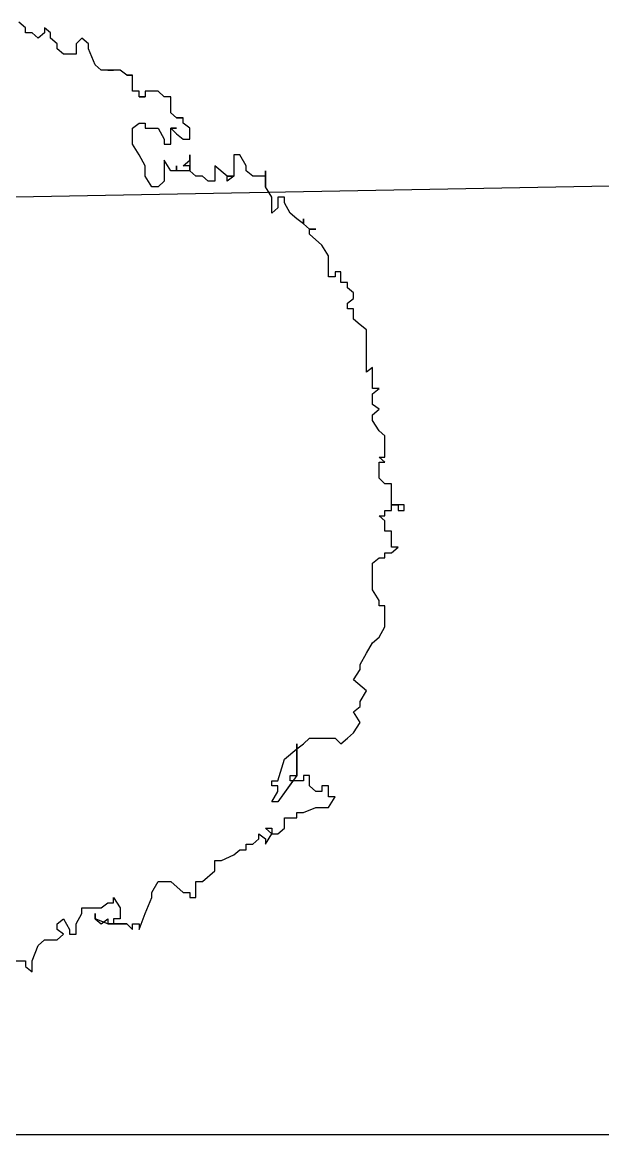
# Model space of a CAD drawing. Extents: x -30 to 1202, y 231 to 898.
# Drawn here: x 133.93 to 136.71, y 436.93 to 442.26 of the extents above; entities that cross this region are included whole.
import ezdxf

# ---------------------------------------------------------------- set-up
doc = ezdxf.new("R2010")
doc.units = 0
doc.header["$LTSCALE"] = 0.04
doc.layers.get('0').update_dxf_attribs({"linetype": 'CONTINUOUS'})
for name, color, linetype in [('0.2', 2, 'CONTINUOUS'), ('CONTORXXNP----00', 255, 'CONTINUOUS'), ('PISO', 1, 'CONTINUOUS')]:
    doc.layers.add(name, color=color, linetype=linetype)
doc.styles.get("Standard").update_dxf_attribs({"font": 'romans.shx'})

# ---------------------------------------------------------------- blocks, each defined once
blk = doc.blocks.new('ARB3')
at = {"color": 0}
for p, q in [((0.0136, 0.4913), (0.0078, 0.4913)), ((0.0078, 0.4913), (0.0078, 0.4852)), ((0.0136, 0.4852), (0.0136, 0.4913)), ((0.0078, 0.4782), (-0.0142, 0.4782)), ((-0.0142, 0.4782), (-0.0142, 0.4713)), ((0.0078, 0.4852), (0.0078, 0.4782)), ((0.0078, 0.4782), (0.0078, 0.4852)), ((0.0078, 0.4852), (0.0136, 0.4852)), ((0.0078, 0.4852), (0.0136, 0.4852)), ((0.0136, 0.4782), (0.0078, 0.4782)), ((0.0136, 0.4713), (0.0136, 0.4782)), ((0.0523, 0.4782), (0.0355, 0.4782)), ((0.0355, 0.4782), (0.0355, 0.4713)), ((0.0581, 0.4782), (0.0523, 0.4852)), ((0.0523, 0.4852), (0.0523, 0.4782)), ((0.0581, 0.4713), (0.0581, 0.4782)), ((-0.0646, 0.4713), (-0.0698, 0.4652)), ((-0.042, 0.4713), (-0.0646, 0.4713)), ((-0.0368, 0.4713), (-0.042, 0.4652)), ((-0.042, 0.4652), (-0.042, 0.4713)), ((-0.0368, 0.4652), (-0.0368, 0.4713)), ((-0.0142, 0.4713), (-0.02, 0.4652)), ((0.0194, 0.4713), (0.0136, 0.4713)), ((0.0245, 0.4713), (0.0194, 0.4652)), ((0.0194, 0.4652), (0.0194, 0.4713)), ((0.0355, 0.4713), (0.0245, 0.4713)), ((0.0633, 0.4713), (0.0581, 0.4713)), ((0.0633, 0.4652), (0.0633, 0.4713)), ((0.1356, 0.4713), (0.1137, 0.4713)), ((0.1137, 0.4713), (0.1137, 0.4652)), ((0.1466, 0.4652), (0.1356, 0.4713)), ((-0.1143, 0.4583), (-0.1363, 0.4583)), ((-0.1363, 0.4583), (-0.1311, 0.4521)), ((-0.1085, 0.4583), (-0.1143, 0.4652)), ((-0.1143, 0.4652), (-0.1143, 0.4583)), ((-0.0975, 0.4583), (-0.1085, 0.4583)), ((-0.0924, 0.4652), (-0.0975, 0.4583)), ((-0.0866, 0.4583), (-0.0924, 0.4652)), ((-0.0807, 0.4583), (-0.0866, 0.4583)), ((-0.0698, 0.4652), (-0.0807, 0.4583)), ((-0.02, 0.4652), (-0.0368, 0.4652)), ((0.0691, 0.4583), (0.0633, 0.4652)), ((0.0969, 0.4583), (0.0691, 0.4583)), ((0.1079, 0.4652), (0.0969, 0.4583)), ((0.1137, 0.4652), (0.1079, 0.4652)), ((0.1524, 0.4583), (0.1466, 0.4652)), ((0.1634, 0.4521), (0.1524, 0.4583)), ((-0.1809, 0.4452), (-0.1867, 0.4383)), ((-0.1757, 0.4521), (-0.1809, 0.4452)), ((-0.1311, 0.4521), (-0.1757, 0.4521)), ((0.175, 0.4452), (0.1634, 0.4521)), ((0.1802, 0.4452), (0.175, 0.4452)), ((0.1912, 0.4383), (0.1802, 0.4452)), ((0.2028, 0.4521), (0.1912, 0.4383)), ((0.2138, 0.4452), (0.2028, 0.4521)), ((0.219, 0.4452), (0.2138, 0.4452)), ((0.2248, 0.4383), (0.219, 0.4452)), ((0.2358, 0.4452), (0.2248, 0.4383)), ((0.2467, 0.4383), (0.2358, 0.4452)), ((-0.2196, 0.4321), (-0.2254, 0.4321)), ((-0.2254, 0.4321), (-0.2254, 0.4252)), ((-0.2144, 0.4383), (-0.2196, 0.4321)), ((-0.2086, 0.4383), (-0.2144, 0.4383)), ((-0.2035, 0.4321), (-0.2086, 0.4383)), ((-0.1976, 0.4321), (-0.2035, 0.4321)), ((-0.1867, 0.4383), (-0.1976, 0.4383)), ((-0.1976, 0.4383), (-0.1976, 0.4321)), ((0.2525, 0.4321), (0.2467, 0.4383)), ((0.2584, 0.4252), (0.2525, 0.4321)), ((-0.2254, 0.4252), (-0.2364, 0.4252)), ((-0.2364, 0.4252), (-0.2364, 0.419)), ((0.2525, 0.419), (0.2584, 0.4252)), ((-0.2532, 0.4121), (-0.2642, 0.4052)), ((-0.2312, 0.4121), (-0.2532, 0.4121)), ((-0.2364, 0.419), (-0.2312, 0.419)), ((-0.2312, 0.419), (-0.2312, 0.4121)), ((0.2525, 0.3921), (0.2525, 0.419)), ((0.3139, 0.4121), (0.3023, 0.4121)), ((0.3023, 0.4121), (0.3023, 0.4052)), ((0.3249, 0.4121), (0.3139, 0.419)), ((0.3139, 0.419), (0.3139, 0.4121)), ((0.3249, 0.399), (0.3249, 0.4121)), ((-0.281, 0.3921), (-0.281, 0.399)), ((-0.281, 0.399), (-0.281, 0.3921)), ((-0.2642, 0.4052), (-0.2758, 0.3921)), ((0.3023, 0.4052), (0.3081, 0.4052)), ((0.3081, 0.399), (0.3023, 0.3921)), ((0.3081, 0.4052), (0.3081, 0.399)), ((0.3301, 0.386), (0.3249, 0.399)), ((-0.2868, 0.386), (-0.2919, 0.386)), ((-0.2919, 0.386), (-0.2868, 0.386)), ((-0.2868, 0.386), (-0.2919, 0.3791)), ((-0.281, 0.3921), (-0.2868, 0.386)), ((-0.2758, 0.3921), (-0.281, 0.3921)), ((0.2584, 0.386), (0.2525, 0.3921)), ((0.2635, 0.3791), (0.2584, 0.386)), ((0.3023, 0.3921), (0.2913, 0.3921)), ((0.2913, 0.3921), (0.2913, 0.386)), ((0.2913, 0.386), (0.2971, 0.386)), ((0.2971, 0.386), (0.2971, 0.3721)), ((0.3301, 0.3791), (0.3301, 0.386)), ((-0.2919, 0.3791), (-0.2978, 0.3721)), ((0.2913, 0.3791), (0.2584, 0.3791)), ((0.2584, 0.3791), (0.2913, 0.3791)), ((0.2745, 0.366), (0.2635, 0.3791)), ((0.2913, 0.3721), (0.2913, 0.3791)), ((0.2913, 0.3791), (0.3191, 0.3591)), ((0.3359, 0.3791), (0.3301, 0.3791)), ((0.3359, 0.366), (0.3359, 0.3791)), ((-0.3087, 0.366), (-0.3146, 0.366)), ((-0.3146, 0.366), (-0.3146, 0.3591)), ((-0.2978, 0.3721), (-0.3087, 0.366)), ((0.2971, 0.3591), (0.2745, 0.366)), ((0.2971, 0.3721), (0.2913, 0.3721)), ((0.3468, 0.366), (0.3359, 0.366)), ((0.3527, 0.3591), (0.3468, 0.366)), ((-0.3146, 0.3529), (-0.3255, 0.346)), ((-0.3146, 0.3591), (-0.3036, 0.3591)), ((-0.2978, 0.3529), (-0.3146, 0.3529)), ((-0.3036, 0.3591), (-0.2978, 0.3529)), ((0.2971, 0.3529), (0.2971, 0.3591)), ((0.3023, 0.3529), (0.2971, 0.3529)), ((0.3081, 0.3591), (0.3023, 0.3591)), ((0.3023, 0.3591), (0.3023, 0.3529)), ((0.3191, 0.3529), (0.3081, 0.3591)), ((0.3191, 0.3591), (0.3191, 0.3529)), ((0.3527, 0.3529), (0.3468, 0.346)), ((0.3468, 0.346), (0.3468, 0.3529)), ((0.3468, 0.3529), (0.3527, 0.3529)), ((0.3527, 0.3529), (0.3527, 0.3591)), ((0.3636, 0.346), (0.3527, 0.3529)), ((-0.3255, 0.346), (-0.3423, 0.346)), ((-0.3423, 0.346), (-0.3365, 0.346)), ((-0.3365, 0.346), (-0.3365, 0.3329)), ((0.3527, 0.3391), (0.3578, 0.346)), ((0.3578, 0.3391), (0.3527, 0.3391)), ((0.3578, 0.346), (0.3636, 0.346)), ((0.3636, 0.3329), (0.3578, 0.3391)), ((-0.3365, 0.3329), (-0.3423, 0.326)), ((0.3636, 0.326), (0.3636, 0.3329)), ((-0.3475, 0.326), (-0.3591, 0.3191)), ((-0.3591, 0.3191), (-0.3591, 0.3129)), ((-0.3423, 0.326), (-0.3475, 0.326)), ((0.3695, 0.326), (0.3636, 0.326)), ((0.3695, 0.3191), (0.3695, 0.326)), ((0.3746, 0.3129), (0.3695, 0.3191)), ((-0.3591, 0.3129), (-0.3365, 0.3129)), ((-0.3365, 0.306), (-0.3475, 0.2929)), ((-0.3365, 0.3129), (-0.3365, 0.306)), ((-0.3365, 0.306), (-0.3365, 0.3129)), ((-0.3365, 0.3129), (-0.3313, 0.306)), ((-0.3313, 0.306), (-0.3365, 0.306)), ((0.3804, 0.2998), (0.3746, 0.3129)), ((-0.3475, 0.2929), (-0.3313, 0.2929)), ((-0.3313, 0.2929), (-0.3313, 0.286)), ((0.3804, 0.2929), (0.3804, 0.2998)), ((0.3914, 0.2929), (0.3804, 0.2929)), ((0.4024, 0.2799), (0.3914, 0.2929)), ((-0.3313, 0.286), (-0.3365, 0.2799)), ((-0.3365, 0.2799), (-0.3365, 0.2729)), ((0.4024, 0.2729), (0.4024, 0.2799)), ((-0.3365, 0.2729), (-0.3423, 0.2668)), ((0.4192, 0.2729), (0.4024, 0.2729)), ((0.4192, 0.2668), (0.4192, 0.2729)), ((-0.3921, 0.2599), (-0.3979, 0.2599)), ((-0.3979, 0.2599), (-0.3979, 0.2529)), ((-0.3979, 0.2529), (-0.3979, 0.2599)), ((-0.3979, 0.2599), (-0.3979, 0.2529)), ((-0.3869, 0.2668), (-0.3921, 0.2599)), ((-0.3753, 0.2668), (-0.3869, 0.2668)), ((-0.3811, 0.2529), (-0.3753, 0.2599)), ((-0.3753, 0.2599), (-0.3753, 0.2668)), ((-0.3533, 0.2668), (-0.3591, 0.2668)), ((-0.3591, 0.2668), (-0.3423, 0.2668)), ((-0.3475, 0.2599), (-0.3533, 0.2668)), ((-0.3423, 0.2668), (-0.3475, 0.2668)), ((-0.3475, 0.2668), (-0.3475, 0.2599)), ((-0.3423, 0.2668), (-0.3423, 0.2529)), ((0.4024, 0.2468), (0.414, 0.2599)), ((0.414, 0.2599), (0.414, 0.2668)), ((0.414, 0.2668), (0.4192, 0.2668)), ((-0.403, 0.2468), (-0.4198, 0.2468)), ((-0.4198, 0.2468), (-0.4198, 0.2399)), ((-0.3979, 0.2529), (-0.403, 0.2468)), ((-0.3869, 0.2468), (-0.3869, 0.2529)), ((-0.3869, 0.2529), (-0.3869, 0.2468)), ((-0.3869, 0.2468), (-0.3811, 0.2529)), ((-0.3701, 0.2468), (-0.3869, 0.2468)), ((-0.3701, 0.2399), (-0.3701, 0.2468)), ((-0.3423, 0.2468), (-0.3533, 0.2399)), ((-0.3423, 0.2529), (-0.3475, 0.2529)), ((-0.3475, 0.2529), (-0.3423, 0.2529)), ((-0.3423, 0.2529), (-0.3423, 0.2468)), ((0.4024, 0.2337), (0.4024, 0.2468)), ((-0.4198, 0.2399), (-0.4256, 0.2337)), ((-0.4256, 0.2337), (-0.4256, 0.2199)), ((-0.3869, 0.2337), (-0.3753, 0.2399)), ((-0.3869, 0.2199), (-0.3869, 0.2337)), ((-0.3753, 0.2399), (-0.3701, 0.2399)), ((-0.3533, 0.2399), (-0.3313, 0.2399)), ((-0.3313, 0.2399), (-0.3255, 0.2337)), ((-0.3255, 0.2337), (-0.3255, 0.2268)), ((0.414, 0.2268), (0.4024, 0.2337)), ((-0.3255, 0.2268), (-0.3365, 0.2199)), ((0.4192, 0.2268), (0.414, 0.2268)), ((0.436, 0.2199), (0.4192, 0.2268)), ((-0.4256, 0.2199), (-0.4198, 0.2199)), ((-0.4198, 0.2137), (-0.4256, 0.2137)), ((-0.4256, 0.2137), (-0.4256, 0.2068)), ((-0.4198, 0.2199), (-0.4198, 0.2137)), ((-0.4198, 0.2137), (-0.4198, 0.2199)), ((-0.4198, 0.2199), (-0.4198, 0.2137)), ((-0.3921, 0.2137), (-0.3921, 0.2199)), ((-0.3921, 0.2199), (-0.3869, 0.2199)), ((-0.3869, 0.2068), (-0.3921, 0.2137)), ((-0.3591, 0.2137), (-0.3701, 0.2068)), ((-0.3475, 0.2199), (-0.3591, 0.2137)), ((-0.3365, 0.2199), (-0.3475, 0.2199)), ((0.4528, 0.2137), (0.436, 0.2199)), ((0.447, 0.2068), (0.447, 0.2137)), ((0.447, 0.2137), (0.4528, 0.2137)), ((-0.4424, 0.2007), (-0.4476, 0.1937)), ((-0.4256, 0.2068), (-0.4424, 0.2068)), ((-0.4424, 0.2068), (-0.4424, 0.2007)), ((-0.4424, 0.2007), (-0.4424, 0.2068)), ((-0.4424, 0.2068), (-0.4424, 0.2007)), ((-0.3701, 0.2068), (-0.3869, 0.2068)), ((0.447, 0.2007), (0.4528, 0.2068)), ((0.4528, 0.2068), (0.447, 0.2068)), ((0.447, 0.1807), (0.447, 0.2007)), ((-0.4476, 0.1937), (-0.4476, 0.1807)), ((-0.4476, 0.1807), (-0.4476, 0.1868)), ((-0.4476, 0.1868), (-0.4476, 0.1737)), ((0.4192, 0.1868), (0.4302, 0.1937)), ((0.425, 0.1868), (0.4192, 0.1868)), ((0.425, 0.1807), (0.425, 0.1868)), ((0.4302, 0.1937), (0.4418, 0.1937)), ((0.4418, 0.1937), (0.4418, 0.1868)), ((0.4418, 0.1868), (0.447, 0.1868)), ((0.447, 0.1868), (0.447, 0.1807)), ((0.4302, 0.1737), (0.425, 0.1807)), ((0.447, 0.1807), (0.4418, 0.1676)), ((0.447, 0.1737), (0.4418, 0.1807)), ((0.4418, 0.1807), (0.447, 0.1807)), ((-0.4534, 0.1676), (-0.4702, 0.1607)), ((-0.4476, 0.1737), (-0.4534, 0.1676)), ((0.4302, 0.1537), (0.4302, 0.1737)), ((0.4418, 0.1676), (0.436, 0.1676)), ((0.436, 0.1676), (0.4418, 0.1676)), ((0.4418, 0.1676), (0.447, 0.1737)), ((-0.4754, 0.1607), (-0.4812, 0.1537)), ((-0.4812, 0.1537), (-0.4754, 0.1476)), ((-0.4702, 0.1607), (-0.4754, 0.1607)), ((0.436, 0.1537), (0.4302, 0.1537)), ((0.447, 0.1476), (0.436, 0.1537)), ((-0.4754, 0.1476), (-0.4644, 0.1476)), ((-0.4644, 0.1476), (-0.4644, 0.1345)), ((0.4418, 0.1345), (0.4528, 0.1407)), ((0.4579, 0.1476), (0.447, 0.1476)), ((0.4528, 0.1407), (0.4579, 0.1407)), ((0.4579, 0.1407), (0.4579, 0.1476)), ((-0.4644, 0.1345), (-0.4702, 0.1276)), ((0.447, 0.1276), (0.4418, 0.1345)), ((0.4579, 0.1345), (0.4528, 0.1276)), ((0.4638, 0.1276), (0.4579, 0.1345)), ((-0.487, 0.1207), (-0.4922, 0.1145)), ((-0.4812, 0.1207), (-0.487, 0.1207)), ((-0.4754, 0.1276), (-0.4812, 0.1207)), ((-0.4702, 0.1276), (-0.4754, 0.1276)), ((0.4528, 0.1276), (0.447, 0.1276)), ((0.4638, 0.1145), (0.4638, 0.1276)), ((-0.4922, 0.1145), (-0.487, 0.1145)), ((-0.487, 0.1145), (-0.4812, 0.1076)), ((-0.4812, 0.1076), (-0.487, 0.1015)), ((0.4696, 0.1076), (0.4638, 0.1145)), ((0.4857, 0.1015), (0.4696, 0.1076)), ((-0.487, 0.0945), (-0.4922, 0.0945)), ((-0.487, 0.1015), (-0.487, 0.0945)), ((0.4973, 0.1015), (0.4857, 0.1015)), ((0.4857, 0.0745), (0.4857, 0.0945)), ((0.4857, 0.0945), (0.4915, 0.0945)), ((0.4915, 0.0945), (0.4973, 0.1015))]:
    blk.add_line(p, q, dxfattribs=at)
blk.add_line((-0.4922, 0.0945), (-0.498, 0.0876))
at = {"layer": 'CONTORXXNP----00'}
for p, q in [((-0.0142, 0.4782), (-0.0142, 0.4713)), ((0.0078, 0.4782), (-0.0142, 0.4782)), ((0.0136, 0.4782), (0.0078, 0.4782)), ((0.0136, 0.4713), (0.0136, 0.4782)), ((0.0355, 0.4782), (0.0355, 0.4713)), ((0.0523, 0.4782), (0.0355, 0.4782)), ((0.0523, 0.4852), (0.0523, 0.4782)), ((0.0581, 0.4782), (0.0523, 0.4852)), ((0.0581, 0.4713), (0.0581, 0.4782)), ((-0.0646, 0.4713), (-0.0698, 0.4652)), ((-0.042, 0.4713), (-0.0646, 0.4713)), ((-0.042, 0.4652), (-0.042, 0.4713)), ((-0.0368, 0.4713), (-0.042, 0.4652)), ((-0.0368, 0.4652), (-0.0368, 0.4713)), ((-0.0142, 0.4713), (-0.02, 0.4652)), ((0.0194, 0.4713), (0.0136, 0.4713)), ((0.0194, 0.4652), (0.0194, 0.4713)), ((0.0245, 0.4713), (0.0194, 0.4652)), ((0.0355, 0.4713), (0.0245, 0.4713)), ((0.0633, 0.4713), (0.0581, 0.4713)), ((0.0633, 0.4652), (0.0633, 0.4713)), ((0.1137, 0.4713), (0.1137, 0.4652)), ((0.1356, 0.4713), (0.1137, 0.4713)), ((0.1466, 0.4652), (0.1356, 0.4713)), ((-0.1363, 0.4583), (-0.1311, 0.4521)), ((-0.1143, 0.4583), (-0.1363, 0.4583)), ((-0.1143, 0.4652), (-0.1143, 0.4583)), ((-0.1085, 0.4583), (-0.1143, 0.4652)), ((-0.0975, 0.4583), (-0.1085, 0.4583)), ((-0.0924, 0.4652), (-0.0975, 0.4583)), ((-0.0866, 0.4583), (-0.0924, 0.4652)), ((-0.0807, 0.4583), (-0.0866, 0.4583)), ((-0.0698, 0.4652), (-0.0807, 0.4583)), ((-0.02, 0.4652), (-0.0368, 0.4652)), ((0.0691, 0.4583), (0.0633, 0.4652)), ((0.0969, 0.4583), (0.0691, 0.4583)), ((0.1079, 0.4652), (0.0969, 0.4583)), ((0.1137, 0.4652), (0.1079, 0.4652)), ((0.1524, 0.4583), (0.1466, 0.4652)), ((0.1634, 0.4521), (0.1524, 0.4583)), ((-0.1809, 0.4452), (-0.1867, 0.4383)), ((-0.1757, 0.4521), (-0.1809, 0.4452)), ((-0.1311, 0.4521), (-0.1757, 0.4521)), ((0.175, 0.4452), (0.1634, 0.4521)), ((0.1802, 0.4452), (0.175, 0.4452)), ((0.1912, 0.4383), (0.1802, 0.4452)), ((0.2028, 0.4521), (0.1912, 0.4383)), ((0.2138, 0.4452), (0.2028, 0.4521)), ((0.219, 0.4452), (0.2138, 0.4452)), ((0.2248, 0.4383), (0.219, 0.4452)), ((0.2358, 0.4452), (0.2248, 0.4383)), ((0.2467, 0.4383), (0.2358, 0.4452)), ((-0.2254, 0.4321), (-0.2254, 0.4252)), ((-0.2196, 0.4321), (-0.2254, 0.4321)), ((-0.2144, 0.4383), (-0.2196, 0.4321)), ((-0.2086, 0.4383), (-0.2144, 0.4383)), ((-0.2035, 0.4321), (-0.2086, 0.4383)), ((-0.1976, 0.4321), (-0.2035, 0.4321)), ((-0.1976, 0.4383), (-0.1976, 0.4321)), ((-0.1867, 0.4383), (-0.1976, 0.4383)), ((0.2525, 0.4321), (0.2467, 0.4383)), ((0.2584, 0.4252), (0.2525, 0.4321)), ((-0.2364, 0.4252), (-0.2364, 0.419)), ((-0.2254, 0.4252), (-0.2364, 0.4252)), ((0.2525, 0.419), (0.2584, 0.4252)), ((-0.2532, 0.4121), (-0.2642, 0.4052)), ((-0.2312, 0.4121), (-0.2532, 0.4121)), ((-0.2364, 0.419), (-0.2312, 0.419)), ((-0.2312, 0.419), (-0.2312, 0.4121)), ((0.2525, 0.3921), (0.2525, 0.419)), ((0.3023, 0.4121), (0.3023, 0.4052)), ((0.3139, 0.4121), (0.3023, 0.4121)), ((0.3139, 0.419), (0.3139, 0.4121)), ((0.3249, 0.4121), (0.3139, 0.419)), ((0.3249, 0.399), (0.3249, 0.4121)), ((-0.2642, 0.4052), (-0.2758, 0.3921)), ((0.3023, 0.4052), (0.3081, 0.4052)), ((0.3081, 0.399), (0.3023, 0.3921)), ((0.3081, 0.4052), (0.3081, 0.399)), ((0.3301, 0.386), (0.3249, 0.399)), ((-0.2868, 0.386), (-0.2919, 0.3791)), ((-0.281, 0.3921), (-0.2868, 0.386)), ((-0.2758, 0.3921), (-0.281, 0.3921)), ((0.2584, 0.386), (0.2525, 0.3921)), ((0.2635, 0.3791), (0.2584, 0.386)), ((0.2913, 0.3921), (0.2913, 0.386)), ((0.3023, 0.3921), (0.2913, 0.3921)), ((0.2913, 0.386), (0.2971, 0.386)), ((0.2971, 0.386), (0.2971, 0.3749)), ((0.3301, 0.3791), (0.3301, 0.386)), ((-0.2919, 0.3791), (-0.2978, 0.3721)), ((0.2745, 0.366), (0.2635, 0.3791)), ((0.2971, 0.3749), (0.3191, 0.3591)), ((0.3359, 0.3791), (0.3301, 0.3791)), ((0.3359, 0.366), (0.3359, 0.3791)), ((-0.3146, 0.366), (-0.3146, 0.3591)), ((-0.3087, 0.366), (-0.3146, 0.366)), ((-0.2978, 0.3721), (-0.3087, 0.366)), ((0.2971, 0.3591), (0.2745, 0.366)), ((0.3468, 0.366), (0.3359, 0.366)), ((0.3527, 0.3591), (0.3468, 0.366)), ((-0.3146, 0.3529), (-0.3255, 0.346)), ((-0.3146, 0.3591), (-0.3036, 0.3591)), ((-0.2978, 0.3529), (-0.3146, 0.3529)), ((-0.3036, 0.3591), (-0.2978, 0.3529)), ((0.2971, 0.3529), (0.2971, 0.3591)), ((0.3023, 0.3529), (0.2971, 0.3529)), ((0.3023, 0.3591), (0.3023, 0.3529)), ((0.3081, 0.3591), (0.3023, 0.3591)), ((0.3191, 0.3529), (0.3081, 0.3591)), ((0.3191, 0.3591), (0.3191, 0.3529)), ((0.3527, 0.3529), (0.3527, 0.3591)), ((0.3636, 0.346), (0.3527, 0.3529)), ((-0.3365, 0.346), (-0.3255, 0.346)), ((-0.3365, 0.346), (-0.3365, 0.3329)), ((0.3527, 0.3391), (0.3578, 0.346)), ((0.3578, 0.3391), (0.3527, 0.3391)), ((0.3578, 0.346), (0.3636, 0.346)), ((0.3636, 0.3329), (0.3578, 0.3391)), ((-0.3365, 0.3329), (-0.3423, 0.326)), ((0.3636, 0.326), (0.3636, 0.3329)), ((-0.3475, 0.326), (-0.3591, 0.3191)), ((-0.3591, 0.3191), (-0.3591, 0.3129)), ((-0.3423, 0.326), (-0.3475, 0.326)), ((0.3695, 0.326), (0.3636, 0.326)), ((0.3695, 0.3191), (0.3695, 0.326)), ((0.3746, 0.3129), (0.3695, 0.3191)), ((-0.3591, 0.3129), (-0.3365, 0.3129)), ((-0.3365, 0.306), (-0.3475, 0.2929)), ((-0.3365, 0.306), (-0.3365, 0.3129)), ((-0.3365, 0.3129), (-0.3365, 0.306)), ((0.3804, 0.2998), (0.3746, 0.3129)), ((-0.3475, 0.2929), (-0.3313, 0.2929)), ((-0.3313, 0.2929), (-0.3313, 0.286)), ((0.3804, 0.2929), (0.3804, 0.2998)), ((0.3914, 0.2929), (0.3804, 0.2929)), ((0.4024, 0.2799), (0.3914, 0.2929)), ((-0.3313, 0.286), (-0.3365, 0.2799)), ((-0.3365, 0.2799), (-0.3365, 0.2729)), ((0.4024, 0.2729), (0.4024, 0.2799)), ((-0.3365, 0.2729), (-0.3423, 0.2668)), ((0.4192, 0.2729), (0.4024, 0.2729)), ((0.4192, 0.2668), (0.4192, 0.2729)), ((-0.3979, 0.2599), (-0.3979, 0.2529)), ((-0.3979, 0.2529), (-0.3979, 0.2599)), ((-0.3979, 0.2599), (-0.3979, 0.2529)), ((-0.3921, 0.2599), (-0.3979, 0.2599)), ((-0.3869, 0.2668), (-0.3921, 0.2599)), ((-0.3753, 0.2668), (-0.3869, 0.2668)), ((-0.3811, 0.2529), (-0.3753, 0.2599)), ((-0.3753, 0.2599), (-0.3753, 0.2668)), ((-0.3423, 0.2668), (-0.3423, 0.2529)), ((0.4024, 0.2468), (0.414, 0.2599)), ((0.414, 0.2668), (0.4192, 0.2668)), ((0.414, 0.2599), (0.414, 0.2668)), ((-0.4198, 0.2468), (-0.4198, 0.2399)), ((-0.403, 0.2468), (-0.4198, 0.2468)), ((-0.3979, 0.2529), (-0.403, 0.2468)), ((-0.3869, 0.2468), (-0.3811, 0.2529)), ((-0.3701, 0.2468), (-0.3869, 0.2468)), ((-0.3701, 0.2399), (-0.3701, 0.2468)), ((-0.3423, 0.2468), (-0.3533, 0.2399)), ((-0.3423, 0.2529), (-0.3423, 0.2468)), ((0.4024, 0.2337), (0.4024, 0.2468)), ((-0.4198, 0.2399), (-0.4256, 0.2337)), ((-0.4256, 0.2337), (-0.4256, 0.2199)), ((-0.3869, 0.2337), (-0.3753, 0.2399)), ((-0.3869, 0.2199), (-0.3869, 0.2337)), ((-0.3753, 0.2399), (-0.3701, 0.2399)), ((-0.3533, 0.2399), (-0.3313, 0.2399)), ((-0.3313, 0.2399), (-0.3255, 0.2337)), ((-0.3255, 0.2337), (-0.3255, 0.2268)), ((0.414, 0.2268), (0.4024, 0.2337)), ((-0.3255, 0.2268), (-0.3365, 0.2199)), ((0.4192, 0.2268), (0.414, 0.2268)), ((0.436, 0.2199), (0.4192, 0.2268)), ((-0.4256, 0.2199), (-0.4198, 0.2199)), ((-0.4256, 0.2137), (-0.4256, 0.2068)), ((-0.4198, 0.2137), (-0.4256, 0.2137)), ((-0.4198, 0.2199), (-0.4198, 0.2137)), ((-0.4198, 0.2137), (-0.4198, 0.2199)), ((-0.4198, 0.2199), (-0.4198, 0.2137)), ((-0.3921, 0.2199), (-0.3869, 0.2199)), ((-0.3921, 0.2137), (-0.3921, 0.2199)), ((-0.3869, 0.2068), (-0.3921, 0.2137)), ((-0.3591, 0.2137), (-0.3701, 0.2068)), ((-0.3475, 0.2199), (-0.3591, 0.2137)), ((-0.3365, 0.2199), (-0.3475, 0.2199)), ((0.4528, 0.2137), (0.436, 0.2199)), ((0.447, 0.2137), (0.4528, 0.2137)), ((0.447, 0.2068), (0.447, 0.2137)), ((-0.4424, 0.2007), (-0.4476, 0.1937)), ((-0.4424, 0.2068), (-0.4424, 0.2007)), ((-0.4424, 0.2007), (-0.4424, 0.2068)), ((-0.4424, 0.2068), (-0.4424, 0.2007)), ((-0.4256, 0.2068), (-0.4424, 0.2068)), ((-0.3701, 0.2068), (-0.3869, 0.2068)), ((0.4528, 0.2068), (0.447, 0.2068)), ((0.447, 0.2007), (0.4528, 0.2068)), ((0.447, 0.2007), (0.447, 0.1868)), ((-0.4476, 0.1937), (-0.4476, 0.1807)), ((-0.4476, 0.1868), (-0.4476, 0.1737)), ((-0.4476, 0.1807), (-0.4476, 0.1868)), ((0.4192, 0.1868), (0.4302, 0.1937)), ((0.425, 0.1868), (0.4192, 0.1868)), ((0.425, 0.1807), (0.425, 0.1868)), ((0.4302, 0.1937), (0.4418, 0.1937)), ((0.4418, 0.1937), (0.4418, 0.1868)), ((0.4418, 0.1868), (0.447, 0.1868)), ((0.4302, 0.1737), (0.425, 0.1807)), ((-0.4534, 0.1676), (-0.4702, 0.1607)), ((-0.4476, 0.1737), (-0.4534, 0.1676)), ((0.4302, 0.1537), (0.4302, 0.1737)), ((-0.4754, 0.1607), (-0.4812, 0.1537)), ((-0.4812, 0.1537), (-0.4754, 0.1476)), ((-0.4702, 0.1607), (-0.4754, 0.1607)), ((0.436, 0.1537), (0.4302, 0.1537)), ((0.447, 0.1476), (0.436, 0.1537)), ((-0.4754, 0.1476), (-0.4644, 0.1476)), ((-0.4644, 0.1476), (-0.4644, 0.1345)), ((0.4418, 0.1345), (0.4528, 0.1407)), ((0.4579, 0.1476), (0.447, 0.1476)), ((0.4528, 0.1407), (0.4579, 0.1407)), ((0.4579, 0.1407), (0.4579, 0.1476)), ((-0.4644, 0.1345), (-0.4702, 0.1276)), ((0.447, 0.1276), (0.4418, 0.1345)), ((0.4579, 0.1345), (0.4528, 0.1276)), ((0.4638, 0.1276), (0.4579, 0.1345)), ((-0.487, 0.1207), (-0.4922, 0.1145)), ((-0.4812, 0.1207), (-0.487, 0.1207)), ((-0.4754, 0.1276), (-0.4812, 0.1207)), ((-0.4702, 0.1276), (-0.4754, 0.1276)), ((0.4528, 0.1276), (0.447, 0.1276)), ((0.4638, 0.1145), (0.4638, 0.1276)), ((-0.4922, 0.1145), (-0.487, 0.1145)), ((-0.487, 0.1145), (-0.4812, 0.1076)), ((-0.4812, 0.1076), (-0.487, 0.1015)), ((0.4696, 0.1076), (0.4638, 0.1145)), ((0.4857, 0.1015), (0.4696, 0.1076)), ((-0.4922, 0.0945), (-0.498, 0.0876)), ((-0.487, 0.0945), (-0.4922, 0.0945)), ((-0.487, 0.1015), (-0.487, 0.0945)), ((0.4973, 0.1015), (0.4857, 0.1015)), ((0.4857, 0.0945), (0.4915, 0.0945)), ((0.4857, 0.0745), (0.4857, 0.0945)), ((0.4915, 0.0945), (0.4973, 0.1015))]:
    blk.add_line(p, q, dxfattribs=at)
at = {"flags": 11}
blk.add_attdef('CENTROIDE', (-0.1114, -0.0329), '', height=0.0504, dxfattribs=at)

msp = doc.modelspace()

# ---------------------------------------------------------------- linework, layer by layer
at = {"layer": '0.2'}
msp.add_line((139.6194, 436.9341), (133.4617, 436.9341), dxfattribs=at)
at = {"layer": 'PISO', "color": 1}
msp.add_line((167.601, 442.0363), (131.5267, 441.3749), dxfattribs=at)

# ---------------------------------------------------------------- block references
at = {"layer": 'PISO', "xscale": 4.563665924224581, "yscale": 4.563665924224581, "zscale": 4.563665924224581, "rotation": 270}
msp.add_blockref('ARB3', (133.5152, 439.9825), dxfattribs=at)

doc.saveas('drawing.dxf')
